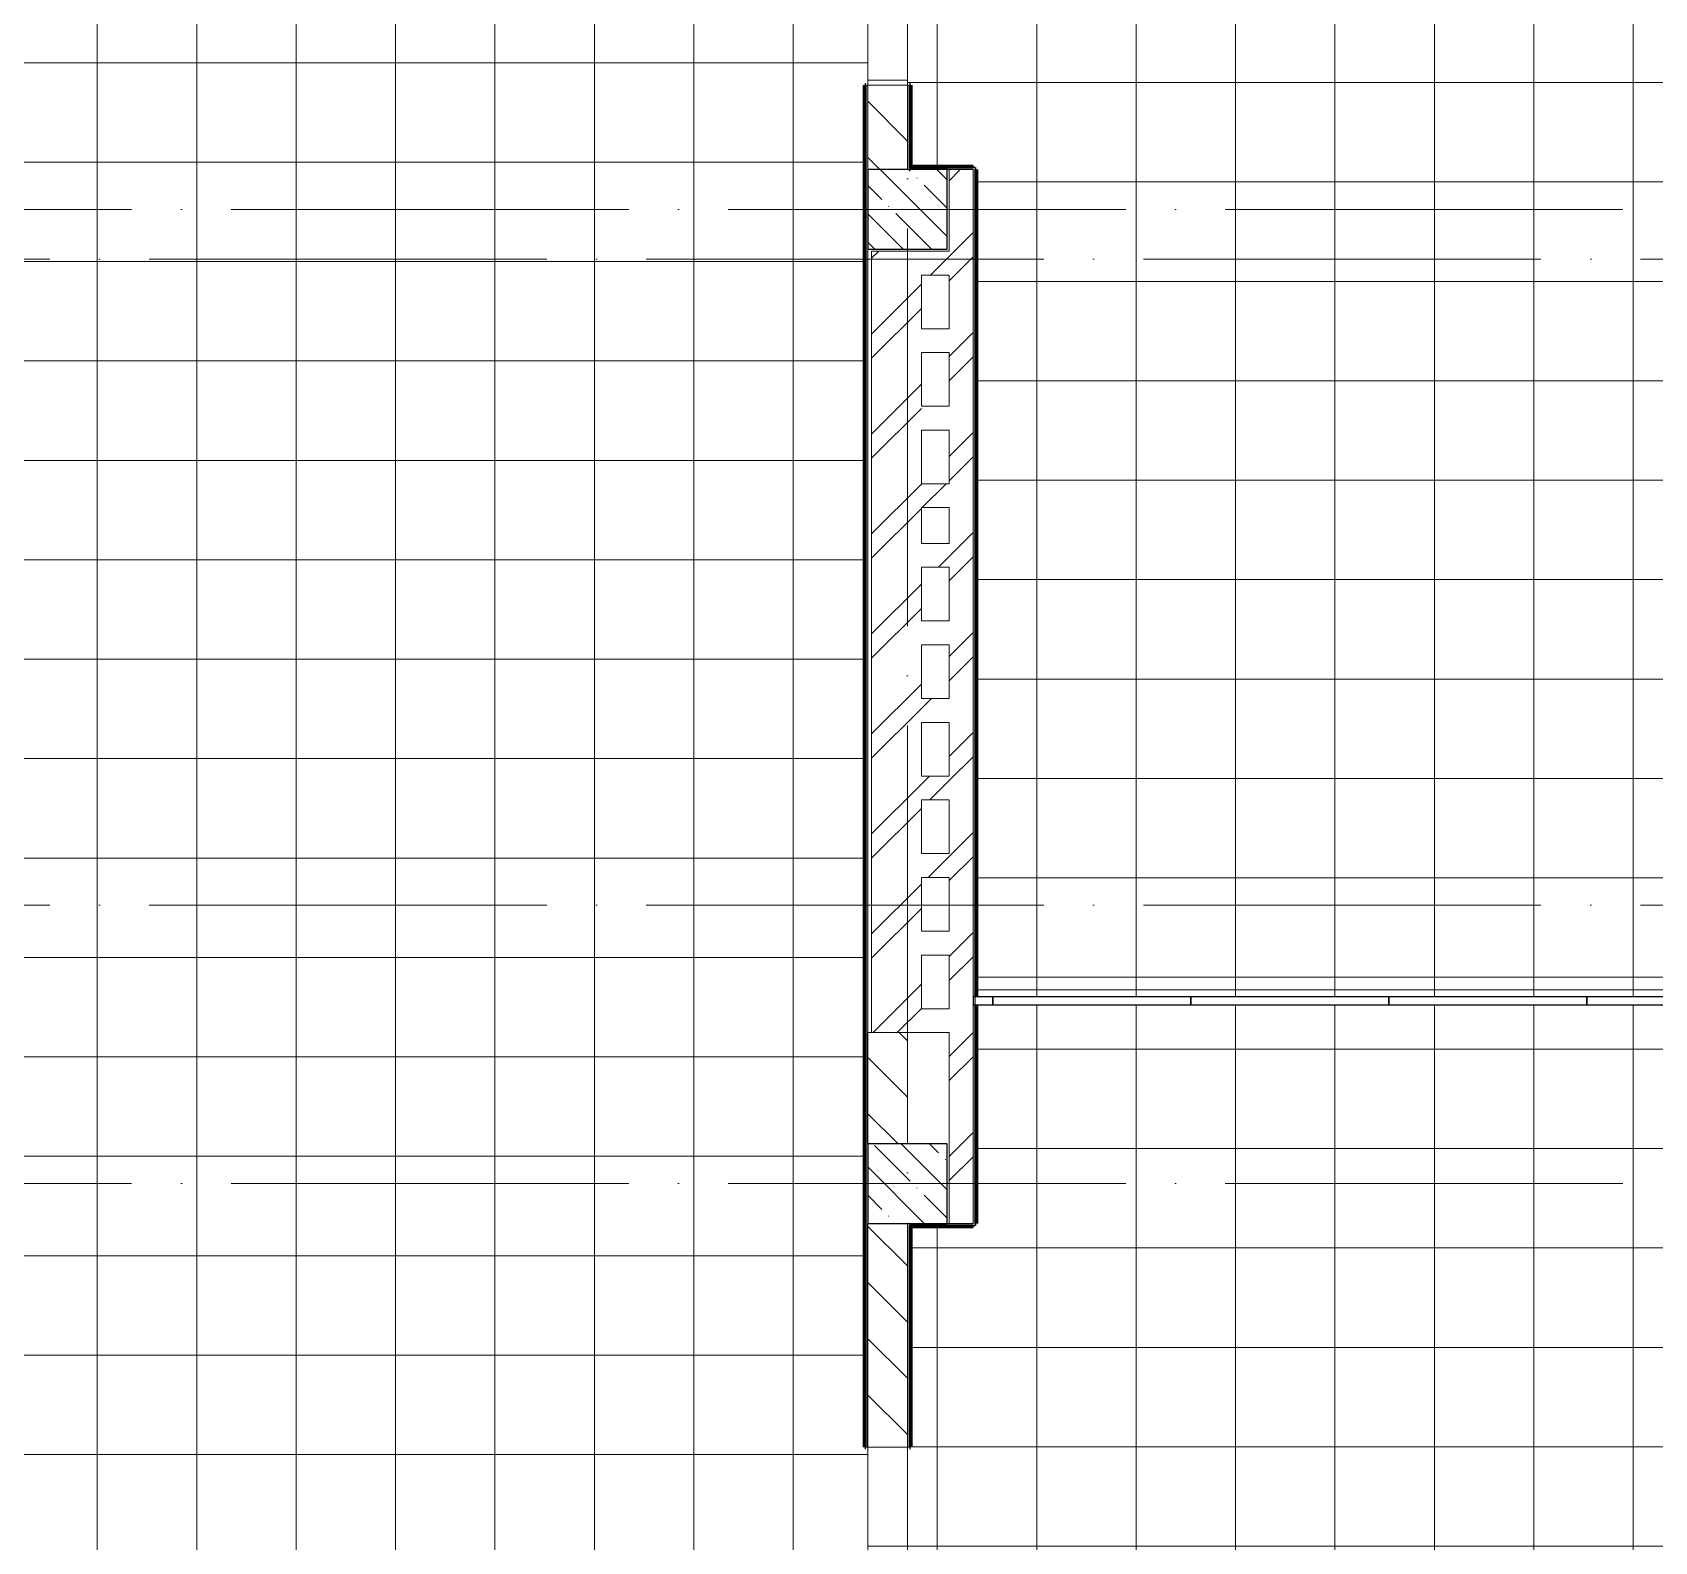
# Model space of a CAD drawing. Header units: millimetres. Extents: x 97 to 215964, y -4577 to 60645.
# Drawn here: x 199647 to 207806, y 29325 to 36915 of the extents above; entities that cross this region are included whole.
import ezdxf

# ---------------------------------------------------------------- set-up
doc = ezdxf.new("R2010")
doc.units = ezdxf.units.MM
doc.linetypes.add('ADSK_Линия сетки', pattern=[2500, 2000, -250, 0, -250])
for name, color, linetype, lineweight in [('A-FLOR-____-OTLN', 192, 'Continuous', 9), ('A-FLOR-____-PATT', 8, 'Continuous', 9), ('A-GENM-____-MCUT', 13, 'Continuous', 9), ('A-GENM-____-OTLN', 13, 'Continuous', 9), ('A-WALL-____-MCUT', 113, 'Continuous', 9), ('A-WALL-____-PATT', 111, 'Continuous', 9), ('I-WALL-____-OTLN', 2, 'Continuous', 9), ('S-COLS-____-MCUT', 52, 'Continuous', 9), ('S-COLS-____-OTLN', 52, 'Continuous', 9), ('S-GRID-____-OTLN', 1, 'Continuous', 9)]:
    doc.layers.add(name, color=color, linetype=linetype, lineweight=lineweight)
pattern_1 = [(135, (0, 0), (-141.42136, -141.42136), [])]
pattern_2 = [(45, (0, 0), (-251.4472, 251.4472), []), (45, (0, 381), (-251.4472, 251.4472), [])]

# ---------------------------------------------------------------- blocks, each defined once
blk = doc.blocks.new('BSC_Колонна _Прямоугольная - 400x400-V86-О_АИ_ПП_8_400_Целиком')
at = {"layer": 'S-COLS-____-OTLN', "lineweight": 5}
h = blk.add_hatch(dxfattribs=at)
h.set_pattern_fill('FP_96', color=256, style=0, pattern_type=2)
h.set_pattern_definition([(135, (-145249.98, -36025), (-142.5612, -142.5612), []), (135, (-145107.42, -36025), (-142.5612, -142.5612), [252.016, -50.403, 3.353, -47.05])])
h.paths.add_polyline_path([(-200, -200), (200, -200), (200, 200), (-200, 200)])
at = {"layer": 'S-COLS-____-MCUT', "color": 130, "lineweight": 25}
for p, q in [((200, 200), (-200, 200)), ((-200, 200), (-200, -200)), ((200, -200), (200, 200)), ((-200, -200), (200, -200))]:
    blk.add_line(p, q, dxfattribs=at)
blk = doc.blocks.new('BSC_Колонна _Прямоугольная - 400x400-V88-О_АИ_ПП_8_400_Целиком')
at = {"layer": 'S-COLS-____-OTLN', "lineweight": 5}
h = blk.add_hatch(dxfattribs=at)
h.set_pattern_fill('FP_98', color=256, style=0, pattern_type=2)
h.set_pattern_definition([(135, (-145249.98, -31125), (-142.5612, -142.5612), []), (135, (-145107.42, -31125), (-142.5612, -142.5612), [252.016, -50.403, 3.353, -47.05])])
h.paths.add_polyline_path([(-200, -200), (200, -200), (200, 200), (-200, 200)])
at = {"layer": 'S-COLS-____-MCUT', "color": 130, "lineweight": 25}
for p, q in [((200, 200), (-200, 200)), ((-200, 200), (-200, -200)), ((200, -200), (200, 200)), ((-200, -200), (200, -200))]:
    blk.add_line(p, q, dxfattribs=at)
blk = doc.blocks.new('101_Трансформируемая перегородка - 101_Трансформируемая перегородка без двери-38025953-О_АИ_ПП_8_400_Целиком')
at = {"layer": 'A-GENM-____-MCUT', "color": 130, "lineweight": 25}
for p, q in [((100, 0), (0, 0)), ((0, 0), (0, -40)), ((100, -40), (100, 0)), ((100, 0), (100, -40)), ((1095.7, 0), (100, 0)), ((2091.4, 0), (1095.7, 0)), ((1095.7, 0), (1095.7, -40)), ((1095.7, -40), (1095.7, 0)), ((3087.2, 0), (2091.4, 0)), ((2091.4, 0), (2091.4, -40)), ((2091.4, -40), (2091.4, 0)), ((4082.9, 0), (3087.2, 0)), ((3087.2, 0), (3087.2, -40)), ((3087.2, -40), (3087.2, 0)), ((5078.6, 0), (4082.9, 0)), ((4082.9, 0), (4082.9, -40)), ((4082.9, -40), (4082.9, 0)), ((6074.3, 0), (5078.6, 0)), ((5078.6, 0), (5078.6, -40)), ((5078.6, -40), (5078.6, 0)), ((7070, 0), (6074.3, 0)), ((6074.3, 0), (6074.3, -40)), ((6074.3, -40), (6074.3, 0)), ((7070, -40), (7070, 0)), ((7170, 0), (7070, 0)), ((7070, 0), (7070, -40)), ((7170, -40), (7170, 0)), ((0, -40), (100, -40)), ((100, -40), (1095.7, -40)), ((1095.7, -40), (2091.4, -40)), ((2091.4, -40), (3087.2, -40)), ((3087.2, -40), (4082.9, -40)), ((4082.9, -40), (5078.6, -40)), ((5078.6, -40), (6074.3, -40)), ((6074.3, -40), (7070, -40)), ((7070, -40), (7170, -40))]:
    blk.add_line(p, q, dxfattribs=at)
blk = doc.blocks.new('0083_СОШ675_АР_R22_rvt-1-О_АИ_ПП_8_400_Целиком')
at = {"layer": 'A-WALL-____-PATT', "lineweight": 5}
h = blk.add_hatch(dxfattribs=at)
h.set_pattern_fill('FP_10', color=10, style=0, pattern_type=2)
h.set_pattern_definition(pattern_1)
h.paths.add_polyline_path([(145250, 36225.1), (145250, 36650), (145050, 36650), (145050, 36225.1)])
h.paths.add_polyline_path([(145250, 39150), (145250, 40725), (145050, 40725), (145050, 39150)])
h = blk.add_hatch(dxfattribs=at)
h.set_pattern_fill('FP_7', color=10, style=0, pattern_type=2)
h.set_pattern_definition(pattern_2)
h.paths.add_polyline_path([(145580, 30925), (145580, 36225), (145460, 36225), (145460, 30925)])
h = blk.add_hatch(dxfattribs=at)
h.set_pattern_fill('FP_7', color=10, style=0, pattern_type=2)
h.set_pattern_definition(pattern_2)
h.paths.add_polyline_path([(145460, 35695), (145460, 35815), (145070, 35815), (145070, 35695), (145377.9, 35695)])
h = blk.add_hatch(dxfattribs=at)
h.set_pattern_fill('FP_7', color=10, style=0, pattern_type=2)
h.set_pattern_definition(pattern_2)
h.paths.add_polyline_path([(145070, 32005), (145320, 32005), (145320, 35695), (145070, 35695), (145070, 33343.9)])
h = blk.add_hatch(dxfattribs=at)
h.set_pattern_fill('FP_7', color=10, style=0, pattern_type=2)
h.set_pattern_definition(pattern_2)
h.paths.add_polyline_path([(145320, 35305), (145460, 35305), (145460, 35425), (145320, 35425)])
h = blk.add_hatch(dxfattribs=at)
h.set_pattern_fill('FP_7', color=10, style=0, pattern_type=2)
h.set_pattern_definition(pattern_2)
h.paths.add_polyline_path([(145320, 34525), (145460, 34525), (145460, 34645), (145320, 34645)])
h = blk.add_hatch(dxfattribs=at)
h.set_pattern_fill('FP_7', color=10, style=0, pattern_type=2)
h.set_pattern_definition(pattern_2)
h.paths.add_polyline_path([(145320, 34225), (145460, 34225), (145460, 34345), (145320, 34345)])
h = blk.add_hatch(dxfattribs=at)
h.set_pattern_fill('FP_7', color=10, style=0, pattern_type=2)
h.set_pattern_definition(pattern_2)
h.paths.add_polyline_path([(145320, 33445), (145460, 33445), (145460, 33565), (145320, 33565)])
h = blk.add_hatch(dxfattribs=at)
h.set_pattern_fill('FP_7', color=10, style=0, pattern_type=2)
h.set_pattern_definition(pattern_2)
h.paths.add_polyline_path([(145320, 33055), (145460, 33055), (145460, 33175), (145320, 33175)])
h = blk.add_hatch(dxfattribs=at)
h.set_pattern_fill('FP_7', color=10, style=0, pattern_type=2)
h.set_pattern_definition(pattern_2)
h.paths.add_polyline_path([(145320, 32665), (145460, 32665), (145460, 32785), (145320, 32785)])
h = blk.add_hatch(dxfattribs=at)
h.set_pattern_fill('FP_7', color=10, style=0, pattern_type=2)
h.set_pattern_definition(pattern_2)
h.paths.add_polyline_path([(145320, 32275), (145460, 32275), (145460, 32395), (145320, 32395)])
h = blk.add_hatch(dxfattribs=at)
h.set_pattern_fill('FP_7', color=10, style=0, pattern_type=2)
h.set_pattern_definition(pattern_2)
h.paths.add_polyline_path([(145249.8, 31885), (145460, 31885), (145460, 32005), (145070, 32005), (145070, 31885)])
h = blk.add_hatch(dxfattribs=at)
h.set_pattern_fill('FP_10', color=10, style=0, pattern_type=2)
h.set_pattern_definition(pattern_1)
h.paths.add_polyline_path([(145050, 31325), (145249.8, 31325), (145249.8, 31885), (145049.8, 31885), (145049.8, 31325)])
h = blk.add_hatch(dxfattribs=at)
h.set_pattern_fill('FP_10', color=10, style=0, pattern_type=2)
h.set_pattern_definition(pattern_1)
h.paths.add_polyline_path([(145050, 26825), (145249.8, 26825), (145249.8, 27300), (145049.8, 27300), (145049.8, 26825)])
h.paths.add_polyline_path([(145050, 29800), (145249.8, 29800), (145249.8, 30925), (145049.8, 30925), (145049.8, 29800)])
at = {"layer": 'A-WALL-____-MCUT', "color": 50, "lineweight": 13}
for p, q in [((145050, 36650), (145050, 36225.1)), ((145250, 36650), (145050, 36650)), ((145250, 36225.1), (145250, 36650)), ((145050, 36225.1), (145250, 36225.1)), ((145460, 36225), (145460, 35815)), ((145580, 36225), (145460, 36225)), ((145580, 30925), (145580, 36225)), ((145460, 35815), (145070, 35815)), ((145070, 35815), (145070, 35695)), ((145070, 35695), (145070, 32005)), ((145320, 35425), (145320, 35695)), ((145320, 35695), (145460, 35695)), ((145460, 35695), (145460, 35425)), ((145460, 35425), (145320, 35425)), ((145320, 35035), (145320, 35305)), ((145320, 35305), (145460, 35305)), ((145460, 35305), (145460, 35035)), ((145460, 35035), (145320, 35035)), ((145320, 34645), (145320, 34915)), ((145320, 34915), (145460, 34915)), ((145460, 34915), (145460, 34645)), ((145460, 34645), (145320, 34645)), ((145320, 34525), (145460, 34525)), ((145320, 34345), (145320, 34525)), ((145460, 34525), (145460, 34345)), ((145460, 34345), (145320, 34345)), ((145320, 34225), (145460, 34225)), ((145320, 33955), (145320, 34225)), ((145460, 34225), (145460, 33955)), ((145460, 33955), (145320, 33955)), ((145320, 33835), (145460, 33835)), ((145320, 33565), (145320, 33835)), ((145460, 33835), (145460, 33565)), ((145460, 33565), (145320, 33565)), ((145320, 33445), (145460, 33445)), ((145320, 33175), (145320, 33445)), ((145460, 33445), (145460, 33175)), ((145460, 33175), (145320, 33175)), ((145320, 33055), (145460, 33055)), ((145320, 32785), (145320, 33055)), ((145460, 33055), (145460, 32785)), ((145460, 32785), (145320, 32785)), ((145320, 32395), (145320, 32665)), ((145320, 32665), (145460, 32665)), ((145460, 32665), (145460, 32395)), ((145460, 32395), (145320, 32395)), ((145320, 32005), (145320, 32275)), ((145320, 32275), (145460, 32275)), ((145460, 32275), (145460, 32005)), ((145070, 32005), (145070, 31885)), ((145460, 32005), (145320, 32005)), ((145049.8, 31885), (145049.8, 31325)), ((145070, 31885), (145049.8, 31885)), ((145249.8, 31885), (145460, 31885)), ((145249.8, 31325), (145249.8, 31885)), ((145460, 31885), (145460, 30925)), ((145049.8, 30925), (145049.8, 29800)), ((145249.8, 29800), (145249.8, 30925)), ((145460, 30925), (145580, 30925)), ((145049.8, 29800), (145249.8, 29800))]:
    blk.add_line(p, q, dxfattribs=at)
at = {"layer": 'A-WALL-____-MCUT', "color": 10, "lineweight": 5}
blk.add_line((145249.8, 31885), (145070, 31885), dxfattribs=at)
at = {"layer": 'A-GENM-____-OTLN', "color": 90, "lineweight": 9, "rotation": 180}
blk.add_blockref('101_Трансформируемая перегородка - 101_Трансформируемая перегородка без двери-38025953-О_АИ_ПП_8_400_Целиком', (152750, 32025), dxfattribs=at)
at = {"layer": 'S-COLS-____-OTLN', "color": 90, "lineweight": 9}
for name, p in [('BSC_Колонна _Прямоугольная - 400x400-V86-О_АИ_ПП_8_400_Целиком', (145250, 36025)), ('BSC_Колонна _Прямоугольная - 400x400-V88-О_АИ_ПП_8_400_Целиком', (145250, 31125))]:
    blk.add_blockref(name, p, dxfattribs=at)

msp = doc.modelspace()

# ---------------------------------------------------------------- hatches: boundary and pattern name
at = {"layer": 'A-FLOR-____-PATT'}
h = msp.add_hatch(dxfattribs=at)
h.set_pattern_fill('FP_206', color=256, style=0, pattern_type=2)
h.set_pattern_definition([(270, (201472.87, 27262.5), (500, 3e-14), []), (0, (201472.87, 27262.5), (0, 500), [])])
h.paths.add_polyline_path([(203832.865903, 12800.000586), (203832.865903, 18345), (203847.865903, 18345), (203847.865903, 20845), (203832.865903, 20845), (203832.865903, 27299.999414), (203847.865903, 27299.999414), (203847.700658, 29799.999414), (203832.865903, 29799.999414), (203832.865903, 36649.999414), (203847.865903, 36649.999414), (203847.865903, 39149.999414), (203832.865903, 39149.999414), (203832.865903, 42694.998706), (203847.865903, 42694.998706), (203847.865903, 43944.998706), (203832.865903, 43944.998706), (203832.865903, 45324.968424), (199262.887824, 45324.968424), (199262.887824, 39459.99902), (199247.865903, 39459.99902), (199247.887824, 38359.99902), (199262.887824, 38359.99902), (199262.887824, 37555.15091), (199257.887824, 37555.15091), (199257.887824, 37545.151496), (199247.887824, 37545.151496), (199247.865903, 37540.151496), (198019.022324, 37540.151496), (198019.022324, 37535.151496), (197516.753324, 37535.151496), (197516.753324, 37540.151496), (195512.887824, 37540.151496), (195512.887824, 33539.968424), (199247.887824, 33539.968424), (199247.887824, 33534.968424), (199257.887824, 33534.968424), (199257.887824, 33524.968424), (199262.887824, 33524.967838), (199262.887824, 32015.000398), (199047.865903, 32015.000398), (199047.887824, 30515.000398), (199262.887824, 30513.97172), (199262.887824, 28124.296143), (199257.887824, 28124.296143), (199257.887824, 28114.296143), (199247.887824, 28114.296143), (199247.865903, 28109.296143), (195687.865903, 28109.296143), (195687.865903, 27787.500586), (195682.865903, 27787.500586), (195682.865903, 27777.500586), (195672.865903, 27777.500586), (195672.399768, 27772.500586), (195562.888824, 27772.500586), (195562.888824, 27787.5), (195497.866903, 27787.5), (195497.887824, 25674.999986), (195512.888824, 25674.999986), (195512.888824, 25640.000161), (199257.887824, 25640.000161), (199257.887824, 25625.000161), (199262.887824, 25624.986828), (199262.887824, 24992.999575), (199247.865903, 24992.999575), (199247.887824, 23892.999575), (199262.887824, 23892.999575), (199262.887824, 23215.119334), (199247.865903, 23215.119334), (199247.865903, 23154.166194), (199047.865903, 23154.166194), (199047.865903, 22229.166194), (199247.865903, 22229.166194), (199247.887824, 22115.119334), (199262.887824, 22115.119334), (199262.887824, 21113.999393), (199247.865903, 21113.999393), (199247.887824, 20013.999393), (199262.887824, 20013.999393), (199262.887824, 18423.996862), (199247.865903, 18423.996862), (199247.887824, 17323.996862), (199262.887824, 17323.996862), (199262.887824, 13477.20297), (199267.887824, 13477.20297), (199267.887824, 12974.93397), (199262.887824, 12974.93397), (199262.887824, 12800.000586), (201660.280486, 12800.000586)])
h.paths.add_polyline_path([(195497.865903, 36525), (195497.887824, 36525), (195497.865903, 36925)])
h = msp.add_hatch(dxfattribs=at)
h.set_pattern_fill('FP_194', color=256, style=0, pattern_type=2)
h.set_pattern_definition([(180, (207697.87, 37162.5), (-6e-14, -500), []), (270, (207697.87, 37162.5), (500, 3e-14), [])])
h.paths.add_polyline_path([(211532.887824, 32099.999414), (211532.887824, 35410.316132), (211340.887824, 35410.316132), (211340.887824, 35415.316132), (211330.887824, 35415.316132), (211330.887824, 35425.316132), (211325.887824, 35425.316132), (211325.887824, 35825.000586), (211332.887824, 35825.000586), (211332.887824, 36225.239253), (211337.887824, 36225.239253), (211337.887824, 36235.239253), (211347.887824, 36235.239253), (211347.887824, 36240.239253), (211532.865903, 36240.239253), (211532.865903, 40310.120506), (211340.887824, 40310.120506), (211340.887824, 40315.120506), (211330.887824, 40315.120506), (211330.887824, 40325.120506), (211325.887824, 40325.120506), (211325.887824, 40725.000586), (211332.887824, 40725.000586), (211332.887824, 41125.239253), (211337.887824, 41125.239253), (211337.887824, 41135.239253), (211347.887824, 41135.239253), (211347.887824, 41140.239253), (211532.865903, 41140.239253), (211532.865903, 42210.001172), (205909.030339, 42210.001172), (205909.030339, 42225.000586), (204659.030339, 42225.000586), (204659.030339, 42210.001172), (204392.887824, 42210.001172), (204392.887824, 40940.097462), (204397.887824, 40940.097462), (204397.887824, 40170), (204377.887824, 40170), (204377.865903, 40165), (204062.865903, 40165), (204062.865903, 39149.999414), (203847.865903, 39149.886517), (203847.865903, 36674.999414), (204047.865903, 36674.999414), (204047.887824, 36649.999414), (204062.865903, 36649.999414), (204062.865903, 36240.032748), (204377.865903, 36240.032748), (204378.877608, 36235.032748), (204387.865903, 36235.032748), (204387.865903, 36225.032748), (204392.865903, 36225), (204392.865903, 32099.999414), (209206.839678, 32099.999414)])
h.paths.add_polyline_path([(204377.865903, 40185), (204377.887824, 40185), (204377.865903, 40299.999414)])
h.paths.add_polyline_path([(204377.865903, 40923.03256), (204377.887824, 40923.03256), (204377.865903, 40940.097462)])
h = msp.add_hatch(dxfattribs=at)
h.set_pattern_fill('FP_193', color=256, style=0, pattern_type=2)
h.set_pattern_definition([(0, (207697.87, 27301.37), (0, 500), []), (90, (207697.87, 27301.37), (-500, 3e-14), [])])
h.paths.add_polyline_path([(204062.700658, 22502.72999), (211325.865903, 22502.72999), (211325.865903, 23000.004543), (211330.865903, 23000.430228), (211330.865903, 23010.004543), (211340.865903, 23010.004543), (211340.865903, 23015.004543), (211532.865903, 23015.004543), (211532.865903, 26410.000586), (211340.865903, 26410.000586), (211340.865903, 26415.000586), (211330.865903, 26415.000586), (211330.865903, 26425), (211325.865903, 26425), (211325.865903, 27400.11992), (211330.865903, 27400.11992), (211330.865903, 27410.11992), (211340.865903, 27410.11992), (211340.865903, 27415.11992), (211532.887824, 27415.11992), (211532.887824, 30910.000586), (211347.887824, 30910.000586), (211347.865903, 30915.000586), (211337.887824, 30915.000586), (211337.887824, 30925), (211332.887824, 30925), (211332.887824, 31325.239253), (211337.887824, 31326.108881), (211337.887824, 31335.239253), (211347.887824, 31335.239253), (211347.887824, 31340.239253), (211532.887824, 31340.239253), (211532.887824, 32024.999414), (204392.865903, 32024.999414), (204392.865903, 30925.000586), (204387.865903, 30925.000586), (204387.865903, 30915.000586), (204377.865903, 30915.000586), (204377.865903, 30910.000586), (204062.887824, 30910.000586), (204062.887824, 29799.999414), (204047.887824, 29800.074152), (204047.700658, 29799.999414), (203847.865903, 29799.999414), (203847.865903, 27299.999414), (204047.700658, 27299.967876), (204047.887824, 27299.999414), (204062.887824, 27299.999414), (204062.887824, 26840.000586), (204377.887824, 26840.000586), (204378.874311, 26835.000586), (204387.887824, 26835.000586), (204387.887824, 26825.000586), (204392.887824, 26824.136654), (204392.887824, 23175.001172), (204387.887824, 23174.031837), (204387.887824, 23165.001172), (204377.887824, 23165.001172), (204377.865903, 23160.001172), (204062.700658, 23160.001172), (204062.700658, 22533.317087)])
h.paths.add_polyline_path([(211340.865903, 26425.000586), (211347.865903, 26425.000586), (211347.865903, 26825), (211340.865903, 26825), (211340.865903, 26425.40172)])
h.paths.add_polyline_path([(211547.865903, 31325), (211547.865903, 31325.239253), (211537.887824, 31325)])
h.paths.add_polyline_path([(211532.887824, 32064.999414), (211532.887824, 32099.999414), (204392.865903, 32099.999414), (204392.865903, 32064.999414), (211447.888824, 32064.999414)])
at = {"layer": 'A-WALL-____-PATT'}
h = msp.add_hatch(color=7, dxfattribs=at)
h.paths.add_polyline_path([(203837.865903, 26724.296143), (203847.865903, 26724.296143), (203847.865903, 27299.999414), (203837.865903, 27299.999414), (203837.865903, 26825)])
h.paths.add_polyline_path([(203837.865903, 29799.999414), (203847.865903, 29799.999414), (203847.865903, 36649.999414), (203837.865903, 36649.999414), (203837.865903, 30925)])
h.paths.add_polyline_path([(203847.865903, 39149.999414), (203847.865903, 42694.998706), (203837.865903, 42694.998706), (203837.865903, 39149.999414)])
h.paths.add_polyline_path([(203847.865903, 43944.998706), (203847.865903, 45324.96901), (203837.865903, 45324.96901), (203837.865903, 43944.998706)])
h = msp.add_hatch(color=7, dxfattribs=at)
h.paths.add_polyline_path([(204047.865903, 36225.032748), (204057.865903, 36225.032748), (204057.865903, 36649.999414), (204047.865903, 36649.999414), (204047.865903, 36275.025121)])
h.paths.add_polyline_path([(204047.865903, 39149.999414), (204057.865903, 39149.999414), (204057.865903, 40180), (204047.865903, 40180)])
for points in [[(204175.800216, 36225.032748), (204377.865903, 36225.032748), (204377.865903, 36235.032748), (204057.865903, 36235.032748), (204057.865903, 36225.032748)], [(204377.865903, 32525.000586), (204387.865903, 32525.000586), (204387.865903, 36235.032748), (204377.865903, 36235.032748), (204377.865903, 33343.932581)], [(204387.865903, 30925.000586), (204387.865903, 32525.000586), (204377.865903, 32525.000586), (204377.865903, 30925.000586)], [(204057.887824, 30915.000586), (204387.865903, 30915.000586), (204387.865903, 30925.000586), (204057.887824, 30925)]]:
    msp.add_hatch(color=7, dxfattribs=at).paths.add_polyline_path(points)
h = msp.add_hatch(color=7, dxfattribs=at)
h.paths.add_polyline_path([(204057.887824, 26825.000586), (204057.887824, 27299.999414), (204047.887824, 27299.999414), (204047.887824, 26825.000586)])
h.paths.add_polyline_path([(204047.887824, 29799.999414), (204057.887824, 29799.999414), (204057.887824, 30925), (204047.88841, 30925)])

# ---------------------------------------------------------------- linework, layer by layer
at = {"layer": 'A-FLOR-____-OTLN'}
for p, q in [((203847.865903, 36649.999414), (203847.865903, 39149.999414)), ((203847.865903, 36674.999414), (204047.865903, 36674.999414)), ((204047.865903, 36674.999414), (204047.865903, 36649.999414)), ((211532.887824, 32099.999414), (204392.865903, 32099.999414)), ((203847.865903, 29799.999414), (203847.865903, 27299.999414))]:
    msp.add_line(p, q, dxfattribs=at)
at = {"layer": 'A-WALL-____-MCUT', "color": 7}
for p, q in [((203837.865903, 36649.999414), (203837.865903, 29799.999414)), ((203847.865903, 36649.999414), (203837.865903, 36649.999414)), ((203847.865903, 36225), (203847.865903, 36649.999414)), ((204057.865903, 36649.999414), (204047.865903, 36649.999414)), ((204047.865903, 36649.999414), (204047.865903, 36225.032748)), ((204057.865903, 36235.032748), (204057.865903, 36649.999414)), ((204387.865903, 36235.032748), (204057.865903, 36235.032748)), ((204247.865903, 36225.032748), (204377.865903, 36225.032748)), ((204377.865903, 36225.032748), (204377.865903, 30925.000586)), ((204387.865903, 30915.000586), (204387.865903, 36235.032748)), ((203847.865903, 31325), (203847.865903, 35825)), ((203847.865903, 29799.999414), (203847.865903, 30925)), ((204047.887824, 30925), (204047.887824, 29799.999414)), ((204377.865903, 30925.000586), (204247.865903, 30925.000586)), ((204057.887824, 29799.999414), (204057.887824, 30915.000586)), ((204057.887824, 30915.000586), (204387.865903, 30915.000586)), ((203837.865903, 29799.999414), (203847.865903, 29799.999414)), ((204047.887824, 29799.999414), (204057.887824, 29799.999414))]:
    msp.add_line(p, q, dxfattribs=at)
at = {"layer": 'I-WALL-____-OTLN', "color": 5, "lineweight": 90}
for p, q in [((203832.865903, 29799.999414), (203832.865903, 36649.999414)), ((203837.865903, 36649.999414), (203832.865903, 36649.999414)), ((204062.865903, 36649.999414), (204057.865903, 36649.999414)), ((204062.865903, 36649.999414), (204062.865903, 36235.032748)), ((204057.745411, 36240.032748), (204377.865903, 36240.032748)), ((204377.865903, 36235.032748), (204377.865903, 36240.032748)), ((204392.865903, 36225.032748), (204387.865903, 36225.032748)), ((204392.865903, 36225.032748), (204392.865903, 32064.999414)), ((204387.865903, 32525.000586), (204392.865903, 32525.000586)), ((204392.865903, 32024.999414), (204392.865903, 30925.000586)), ((204387.865903, 30925.000586), (204392.865903, 30925.000586)), ((204377.865903, 30910.000586), (204057.842981, 30910.000586)), ((204062.887824, 30915.000586), (204062.887824, 29799.999414)), ((204377.865903, 30910.000586), (204377.865903, 30915.000586)), ((203832.865903, 29799.999414), (203837.865903, 29799.999414)), ((204057.887824, 29799.999414), (204062.887824, 29799.999414))]:
    msp.add_line(p, q, dxfattribs=at)
at = {"layer": 'S-GRID-____-OTLN', "linetype": 'ADSK_Линия сетки'}
for p, q in [((204047.888824, -3572.657751), (204047.888824, 60644.999414)), ((215146.441901, 36025.151496), (158117.887824, 36025.151496)), ((55228.336609, 35775.000586), (213876.441901, 35775.000586)), ((55228.336609, 32525.000984), (215146.441901, 32525.000984)), ((215146.441901, 31125.11992), (158117.887824, 31125.11992))]:
    msp.add_line(p, q, dxfattribs=at)

# ---------------------------------------------------------------- block references
at = {"color": 250, "lineweight": 5}
msp.add_blockref('0083_СОШ675_АР_R22_rvt-1-О_АИ_ПП_8_400_Целиком', (58797.887824, 0), dxfattribs=at)

doc.saveas('drawing.dxf')
